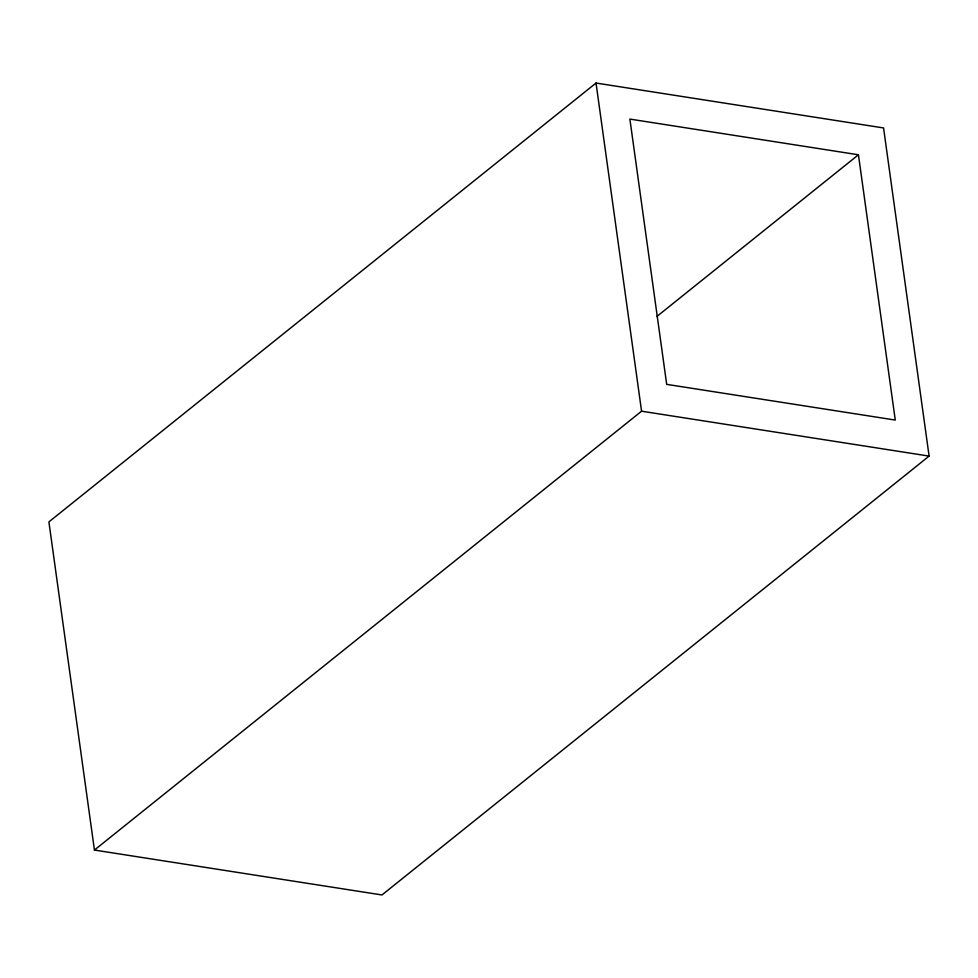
<?xml version="1.0" encoding="UTF-8"?>
<svg xmlns="http://www.w3.org/2000/svg" width="978" height="978" viewBox="0 0 978 978"><rect width="100%" height="100%" fill="white"/><g stroke="black" fill="none" stroke-linecap="round" stroke-linejoin="round"><path stroke-width="1.47" d="M596.03 83.044L48.9 521.897L94.438 850.053L381.97 894.956L929.1 456.103L883.562 127.947L596.03 83.044L641.568 411.2L94.438 850.053M656.837 316.493L858.439 154.781L895.261 420.063L666.69 384.366L629.881 119.084L858.439 154.781M641.568 411.2L929.1 456.103"/></g></svg>
